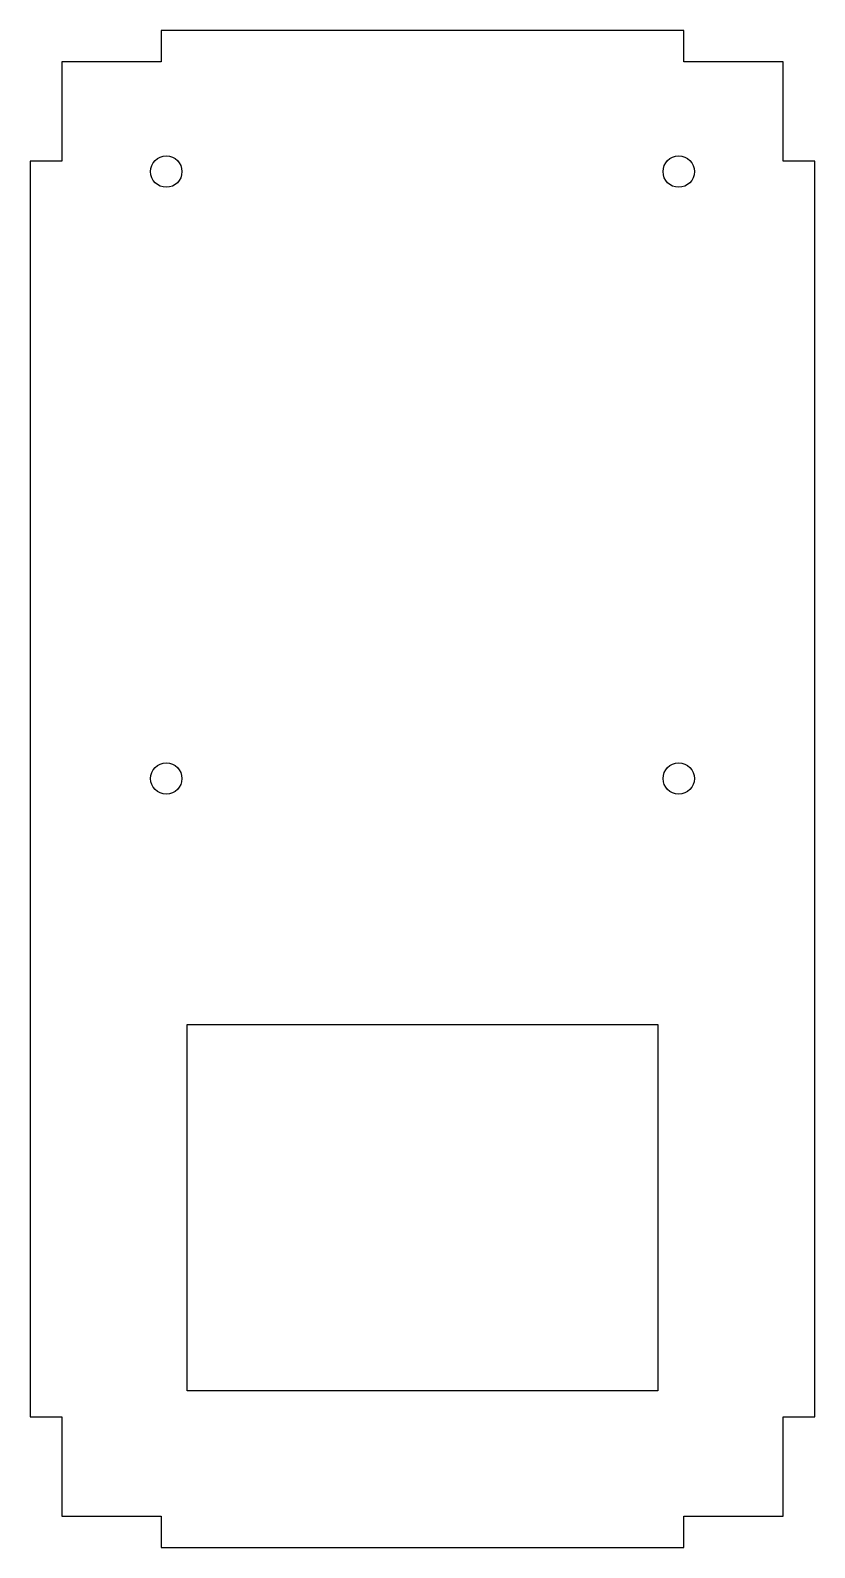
# Model space of a CAD drawing. Header units: millimetres. Extents: x 0 to 75, y 0 to 145.
import ezdxf

# ---------------------------------------------------------------- set-up
doc = ezdxf.new("R2010")
doc.units = ezdxf.units.MM

msp = doc.modelspace()

# ---------------------------------------------------------------- linework, layer by layer
for points in [[(3, 12.5), (3, 3), (12.5, 3), (12.5, 0), (62.5, 0), (62.5, 3), (72, 3), (72, 12.5), (75, 12.5), (75, 132.5), (72, 132.5), (72, 142), (62.5, 142), (62.5, 145), (12.5, 145), (12.5, 142), (3, 142), (3, 132.5), (0, 132.5), (0, 12.5)], [(60, 15), (15, 15), (15, 50), (60, 50)]]:
    msp.add_lwpolyline(points, close=True)
for centre in [(13, 131.5), (62, 131.5), (13, 73.5), (62, 73.5)]:
    msp.add_circle(centre, 1.5)

doc.saveas('drawing.dxf')
